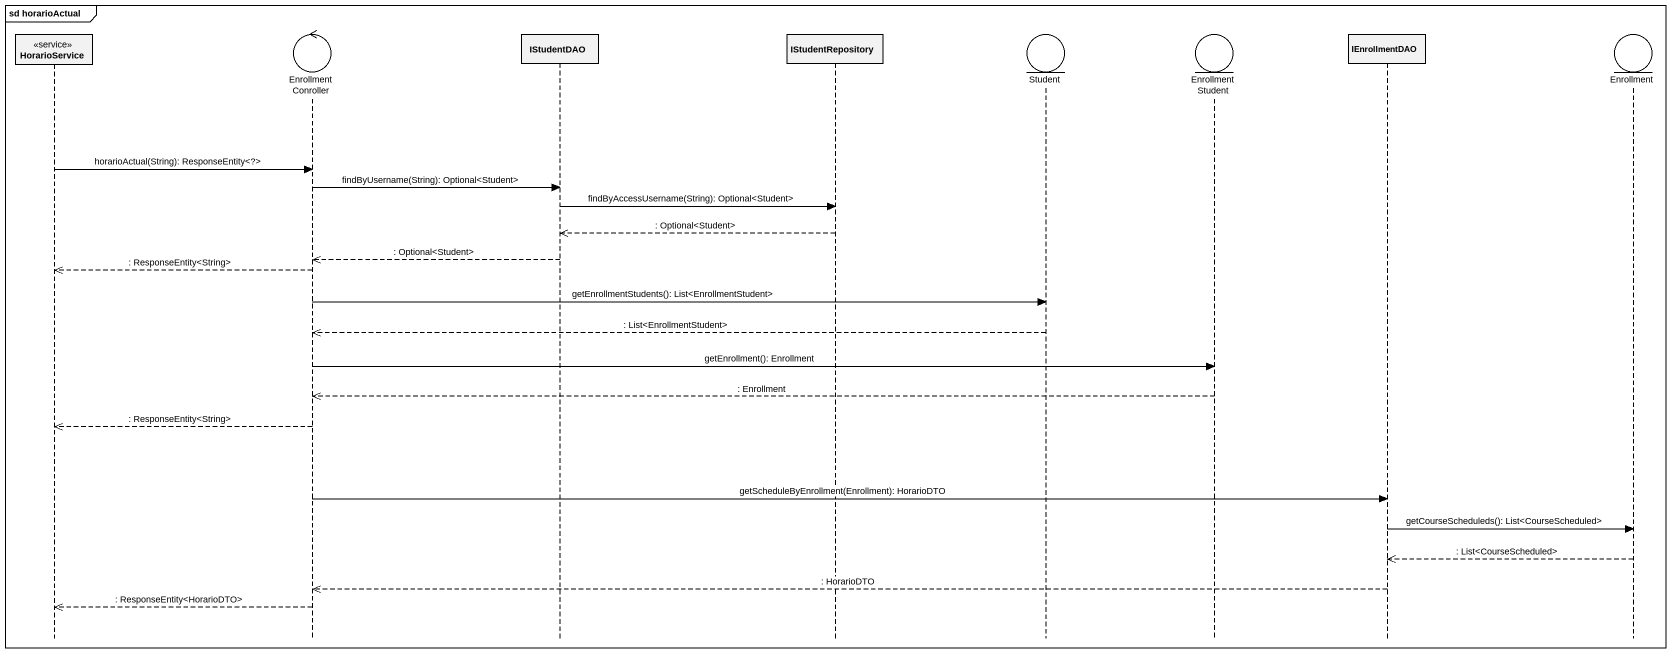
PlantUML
@startuml
mainframe sd horarioActual
hide footbox
participant HorarioService <<service>>
control EnrollmentConroller
participant IStudentDAO
participant IStudentRepository
entity Student
entity EnrollmentStudent
participant IEnrollmentDAO
entity Enrollment

HorarioService -> EnrollmentConroller : horarioActual(String): ResponseEntity<?>
EnrollmentConroller -> IStudentDAO : findByUsername(String): Optional<Student>
IStudentDAO -> IStudentRepository : findByAccessUsername(String): Optional<Student>
IStudentRepository -->> IStudentDAO : : Optional<Student>
IStudentDAO -->> EnrollmentConroller : : Optional<Student>
EnrollmentConroller -->> HorarioService : : ResponseEntity<String>
EnrollmentConroller -> Student : getEnrollmentStudents(): List<EnrollmentStudent>
Student -->> EnrollmentConroller : : List<EnrollmentStudent>
EnrollmentConroller -> EnrollmentStudent : getEnrollment(): Enrollment
EnrollmentStudent -->> EnrollmentConroller : : Enrollment
EnrollmentConroller -->> HorarioService : : ResponseEntity<String>
EnrollmentConroller -> IEnrollmentDAO : getScheduleByEnrollment(Enrollment): HorarioDTO
IEnrollmentDAO -> Enrollment : getCourseScheduleds(): List<CourseScheduled>
Enrollment -->> IEnrollmentDAO : : List<CourseScheduled>
IEnrollmentDAO -->> EnrollmentConroller : : HorarioDTO
EnrollmentConroller -->> HorarioService : : ResponseEntity<HorarioDTO>
@enduml
